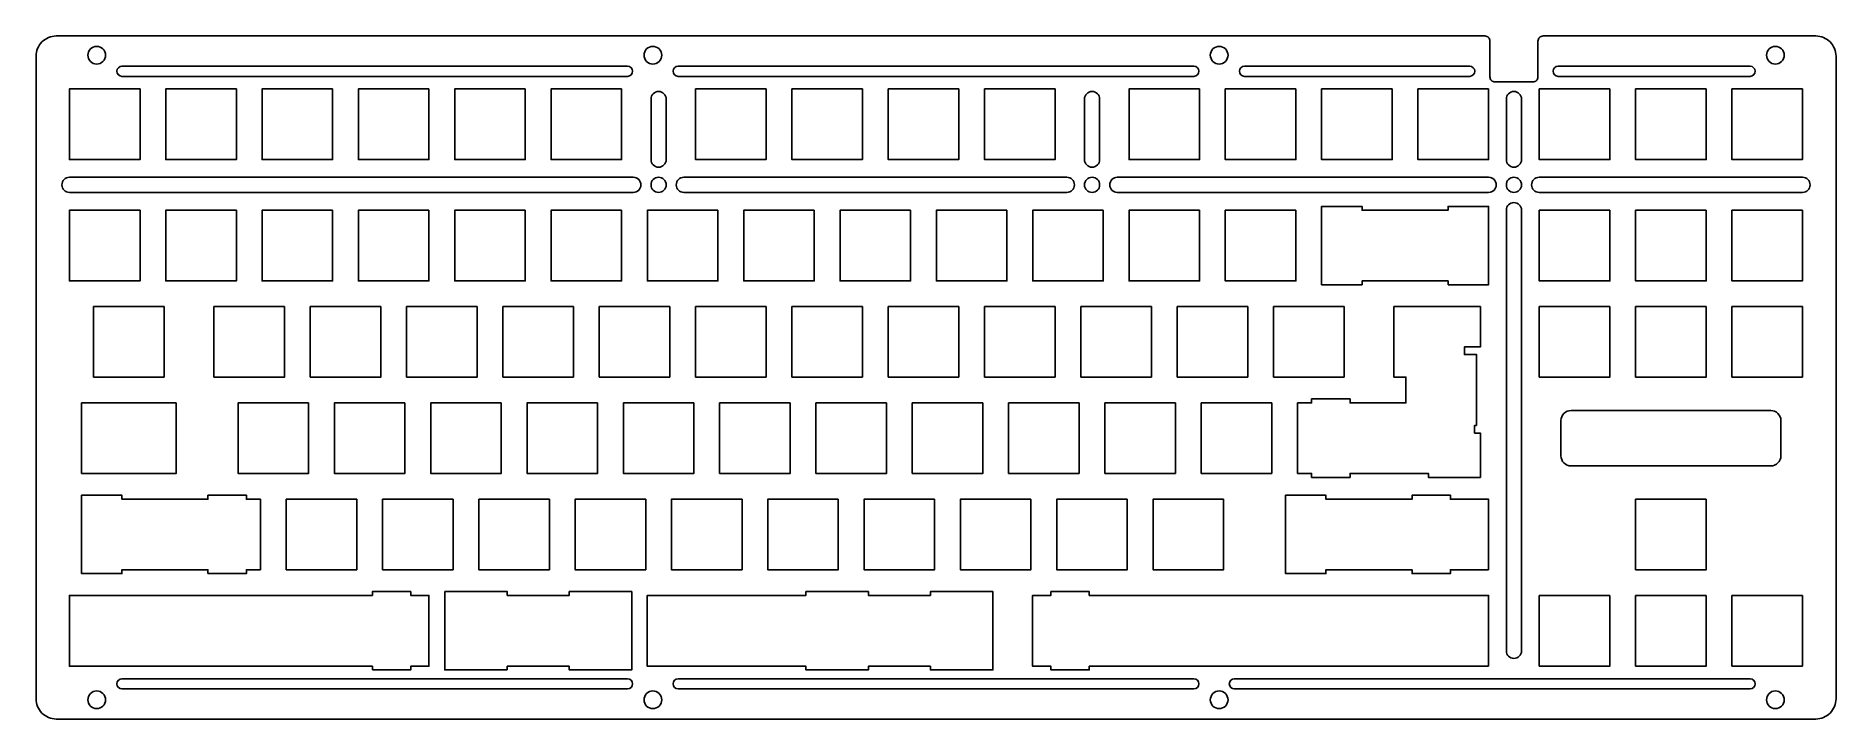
# Model space of a CAD drawing. Header units: millimetres. Extents: x 113 to 469, y 106 to 241.
import ezdxf

# ---------------------------------------------------------------- set-up
doc = ezdxf.new("R2010")
doc.units = ezdxf.units.MM

msp = doc.modelspace()

# ---------------------------------------------------------------- linework, layer by layer
for p, q in [((130.37, 234.87), (230.37, 234.87)), ((130.37, 232.87), (230.37, 232.87)), ((240.37, 234.87), (342.37, 234.87)), ((240.37, 232.87), (342.37, 232.87)), ((352.37, 234.87), (396.92, 234.87)), ((352.37, 232.87), (396.92, 232.87)), ((414.42, 234.87), (452.37, 234.87)), ((452.37, 232.87), (414.42, 232.87)), ((235, 228.37), (235, 216.4)), ((238, 228.37), (238, 216.4)), ((320.73, 228.37), (320.73, 216.4)), ((323.73, 228.37), (323.73, 216.4)), ((404.17, 228.37), (404.17, 216.4)), ((407.17, 228.37), (407.17, 216.4)), ((119.99, 212.9), (231.5, 212.9)), ((241.5, 212.9), (317.23, 212.9)), ((327.23, 212.9), (400.67, 212.9)), ((410.67, 212.9), (462.74, 212.9)), ((119.99, 209.9), (231.5, 209.9)), ((241.5, 209.9), (317.23, 209.9)), ((327.23, 209.9), (400.67, 209.9)), ((410.67, 209.9), (462.74, 209.9)), ((404.17, 206.4), (404.17, 119.22)), ((407.17, 206.4), (407.17, 119.22)), ((130.37, 113.72), (230.37, 113.72)), ((130.37, 111.72), (230.37, 111.72)), ((240.37, 113.72), (342.37, 113.72)), ((240.37, 111.72), (342.37, 111.72)), ((350.37, 113.72), (452.37, 113.72)), ((350.37, 111.72), (452.37, 111.72))]:
    msp.add_line(p, q)
at = {"linetype": 'Continuous'}
for p, q in [((206.55, 130.2), (206.55, 130.95)), ((206.55, 115.45), (206.55, 116.2))]:
    msp.add_line(p, q, dxfattribs=at)
for points in [[(401.92, 231.75, -0.414214), (400.92, 232.75), (400.92, 239.85, 0.414214), (399.92, 240.85), (117.37, 240.85, 0.414214), (113.37, 236.85), (113.37, 109.75, 0.414214), (117.37, 105.75), (465.37, 105.75, 0.414214), (469.37, 109.75), (469.37, 236.85, 0.414214), (465.37, 240.85), (411.42, 240.85, 0.414214), (410.42, 239.85), (410.42, 232.75, -0.414214), (409.42, 231.75)], [(416.97, 155.82), (456.47, 155.82, 0.414214), (458.47, 157.82), (458.47, 164.77, 0.414214), (456.47, 166.77), (416.97, 166.77, 0.414214), (414.97, 164.77), (414.97, 157.82, 0.414214)]]:
    msp.add_lwpolyline(points, format="xyb", close=True)
for points in [[(133.94, 230.37), (133.94, 216.42), (119.99, 216.42), (119.99, 230.37)], [(152.99, 230.37), (152.99, 216.42), (139.04, 216.42), (139.04, 230.37)], [(172.04, 230.37), (172.04, 216.42), (158.09, 216.42), (158.09, 230.37)], [(191.09, 230.37), (191.09, 216.42), (177.14, 216.42), (177.14, 230.37)], [(210.14, 230.37), (210.14, 216.42), (196.19, 216.42), (196.19, 230.37)], [(229.19, 230.37), (229.19, 216.42), (215.24, 216.42), (215.24, 230.37)], [(257.77, 230.37), (257.77, 216.42), (243.82, 216.42), (243.82, 230.37)], [(276.82, 230.37), (276.82, 216.42), (262.87, 216.42), (262.87, 230.37)], [(295.87, 230.37), (295.87, 216.42), (281.92, 216.42), (281.92, 230.37)], [(314.92, 230.37), (314.92, 216.42), (300.97, 216.42), (300.97, 230.37)], [(343.49, 230.37), (343.49, 216.42), (329.54, 216.42), (329.54, 230.37)], [(362.54, 230.37), (362.54, 216.42), (348.59, 216.42), (348.59, 230.37)], [(381.59, 230.37), (381.59, 216.42), (367.64, 216.42), (367.64, 230.37)], [(400.64, 230.37), (400.64, 216.42), (386.69, 216.42), (386.69, 230.37)], [(424.64, 230.37), (424.64, 216.42), (410.69, 216.42), (410.69, 230.37)], [(443.69, 230.37), (443.69, 216.42), (429.74, 216.42), (429.74, 230.37)], [(462.74, 230.37), (462.74, 216.42), (448.79, 216.42), (448.79, 230.37)], [(392.65, 191.65), (392.65, 192.42), (375.63, 192.42), (375.63, 191.65), (367.64, 191.65), (367.64, 207.15), (375.63, 207.15), (375.63, 206.37), (392.65, 206.37), (392.65, 207.15), (400.64, 207.15), (400.64, 191.65)], [(133.94, 206.37), (133.94, 192.42), (119.99, 192.42), (119.99, 206.37)], [(152.99, 206.37), (152.99, 192.42), (139.04, 192.42), (139.04, 206.37)], [(172.04, 206.37), (172.04, 192.42), (158.09, 192.42), (158.09, 206.37)], [(191.09, 206.37), (191.09, 192.42), (177.14, 192.42), (177.14, 206.37)], [(210.14, 206.37), (210.14, 192.42), (196.19, 192.42), (196.19, 206.37)], [(229.19, 206.37), (229.19, 192.42), (215.24, 192.42), (215.24, 206.37)], [(248.24, 206.37), (248.24, 192.42), (234.29, 192.42), (234.29, 206.37)], [(267.29, 206.37), (267.29, 192.42), (253.34, 192.42), (253.34, 206.37)], [(286.34, 206.37), (286.34, 192.42), (272.39, 192.42), (272.39, 206.37)], [(305.39, 206.37), (305.39, 192.42), (291.44, 192.42), (291.44, 206.37)], [(324.44, 206.37), (324.44, 192.42), (310.49, 192.42), (310.49, 206.37)], [(343.49, 206.37), (343.49, 192.42), (329.54, 192.42), (329.54, 206.37)], [(362.54, 206.37), (362.54, 192.42), (348.59, 192.42), (348.59, 206.37)], [(424.64, 206.37), (424.64, 192.42), (410.69, 192.42), (410.69, 206.37)], [(443.69, 206.37), (443.69, 192.42), (429.74, 192.42), (429.74, 206.37)], [(462.74, 206.37), (462.74, 192.42), (448.79, 192.42), (448.79, 206.37)], [(138.7, 187.32), (138.7, 173.37), (124.75, 173.37), (124.75, 187.32)], [(162.52, 187.32), (162.52, 173.37), (148.57, 173.37), (148.57, 187.32)], [(181.57, 187.32), (181.57, 173.37), (167.62, 173.37), (167.62, 187.32)], [(200.62, 187.32), (200.62, 173.37), (186.67, 173.37), (186.67, 187.32)], [(219.67, 187.32), (219.67, 173.37), (205.72, 173.37), (205.72, 187.32)], [(238.72, 187.32), (238.72, 173.37), (224.77, 173.37), (224.77, 187.32)], [(257.77, 187.32), (257.77, 173.37), (243.82, 173.37), (243.82, 187.32)], [(276.82, 187.32), (276.82, 173.37), (262.87, 173.37), (262.87, 187.32)], [(295.87, 187.32), (295.87, 173.37), (281.92, 173.37), (281.92, 187.32)], [(314.92, 187.32), (314.92, 173.37), (300.97, 173.37), (300.97, 187.32)], [(333.97, 187.32), (333.97, 173.37), (320.02, 173.37), (320.02, 187.32)], [(353.02, 187.32), (353.02, 173.37), (339.07, 173.37), (339.07, 187.32)], [(372.07, 187.32), (372.07, 173.37), (358.12, 173.37), (358.12, 187.32)], [(424.64, 187.32), (424.64, 173.37), (410.69, 173.37), (410.69, 187.32)], [(443.69, 187.32), (443.69, 173.37), (429.74, 173.37), (429.74, 187.32)], [(462.74, 187.32), (462.74, 173.37), (448.79, 173.37), (448.79, 187.32)], [(141.09, 168.27), (141.09, 154.32), (122.37, 154.32), (122.37, 168.27)], [(167.28, 168.27), (167.28, 154.32), (153.33, 154.32), (153.33, 168.27)], [(186.33, 168.27), (186.33, 154.32), (172.38, 154.32), (172.38, 168.27)], [(205.38, 168.27), (205.38, 154.32), (191.43, 154.32), (191.43, 168.27)], [(224.43, 168.27), (224.43, 154.32), (210.48, 154.32), (210.48, 168.27)], [(243.48, 168.27), (243.48, 154.32), (229.53, 154.32), (229.53, 168.27)], [(262.53, 168.27), (262.53, 154.32), (248.58, 154.32), (248.58, 168.27)], [(281.58, 168.27), (281.58, 154.32), (267.63, 154.32), (267.63, 168.27)], [(300.63, 168.27), (300.63, 154.32), (286.68, 154.32), (286.68, 168.27)], [(319.68, 168.27), (319.68, 154.32), (305.73, 154.32), (305.73, 168.27)], [(338.73, 168.27), (338.73, 154.32), (324.78, 154.32), (324.78, 168.27)], [(357.78, 168.27), (357.78, 154.32), (343.83, 154.32), (343.83, 168.27)], [(147.38, 134.5), (154.98, 134.5), (154.98, 135.27), (157.75, 135.27), (157.75, 149.22), (154.98, 149.22), (154.98, 150), (147.38, 150), (147.38, 149.22), (130.36, 149.22), (130.36, 150), (122.37, 150), (122.37, 134.5), (130.36, 134.5), (130.36, 135.27), (147.38, 135.27)], [(400.64, 135.27), (393.11, 135.27), (393.11, 134.5), (385.51, 134.5), (385.51, 135.27), (368.49, 135.27), (368.49, 134.5), (360.5, 134.5), (360.5, 150), (368.49, 150), (368.49, 149.22), (385.51, 149.22), (385.51, 150), (393.11, 150), (393.11, 149.22), (400.64, 149.22)], [(176.8, 149.22), (176.8, 135.27), (162.85, 135.27), (162.85, 149.22)], [(195.85, 149.22), (195.85, 135.27), (181.9, 135.27), (181.9, 149.22)], [(214.9, 149.22), (214.9, 135.27), (200.95, 135.27), (200.95, 149.22)], [(233.95, 149.22), (233.95, 135.27), (220, 135.27), (220, 149.22)], [(253, 149.22), (253, 135.27), (239.05, 135.27), (239.05, 149.22)], [(272.05, 149.22), (272.05, 135.27), (258.1, 135.27), (258.1, 149.22)], [(291.1, 149.22), (291.1, 135.27), (277.15, 135.27), (277.15, 149.22)], [(310.15, 149.22), (310.15, 135.27), (296.2, 135.27), (296.2, 149.22)], [(329.2, 149.22), (329.2, 135.27), (315.25, 135.27), (315.25, 149.22)], [(348.25, 149.22), (348.25, 135.27), (334.3, 135.27), (334.3, 149.22)], [(443.69, 149.22), (443.69, 135.27), (429.74, 135.27), (429.74, 149.22)], [(400.67, 116.2), (321.68, 116.2), (321.68, 115.45), (314.08, 115.45), (314.08, 116.2), (310.47, 116.2), (310.47, 130.2), (314.08, 130.2), (314.08, 130.95), (321.68, 130.95), (321.68, 130.2), (400.67, 130.2)], [(424.64, 130.17), (424.64, 116.22), (410.69, 116.22), (410.69, 130.17)], [(443.69, 130.17), (443.69, 116.22), (429.74, 116.22), (429.74, 130.17)], [(462.74, 130.17), (462.74, 116.22), (448.79, 116.22), (448.79, 130.17)]]:
    msp.add_lwpolyline(points, close=True)
for points in [[(398.29, 163.82), (398.29, 177.82), (395.88, 177.82), (395.88, 179.34), (399.03, 179.34), (399.03, 187.32), (381.93, 187.32), (381.93, 173.37), (384.29, 173.37), (384.29, 168.27), (373.25, 168.27), (373.25, 169.05), (365.65, 169.05), (365.65, 168.27), (362.88, 168.27)], [(398.29, 163.82), (397.87, 163.82), (397.87, 162.31), (399.03, 162.31), (399.03, 153.55), (388.74, 153.55), (388.74, 154.32), (373.25, 154.32), (373.25, 153.55), (365.65, 153.55), (365.65, 154.32), (362.88, 154.32), (362.88, 168.27)]]:
    msp.add_lwpolyline(points)
for points in [[(179.9, 115.45), (187.5, 115.45), (187.5, 116.2), (191.09, 116.2), (191.09, 130.2), (187.5, 130.2), (187.5, 130.95), (179.9, 130.95), (179.9, 130.2), (119.99, 130.2), (119.99, 116.2), (179.9, 116.2)], [(265.64, 130.95), (278, 130.95), (278, 130.2), (290.26, 130.2), (290.26, 130.95), (302.62, 130.95), (302.62, 115.45), (290.26, 115.45), (290.26, 116.2), (278, 116.2), (278, 115.45), (265.64, 115.45), (265.64, 116.2), (234.27, 116.2), (234.27, 130.2), (265.64, 130.2)]]:
    msp.add_lwpolyline(points, close=True, dxfattribs=at)
for points in [[(206.56, 115.45), (206.56, 116.2), (218.82, 116.2), (218.82, 115.45), (231.18, 115.45), (231.18, 130.95), (218.82, 130.95), (218.82, 130.2), (206.56, 130.2), (206.56, 130.95), (194.2, 130.95)], [(194.2, 130.95), (194.2, 115.45), (206.55, 115.45)]]:
    msp.add_lwpolyline(points, dxfattribs=at)
for centre, radius in [((125.37, 237.05), 1.75), ((235.37, 237.05), 1.75), ((347.37, 237.05), 1.75), ((457.37, 237.05), 1.75), ((236.5, 211.4), 1.5), ((322.23, 211.4), 1.5), ((405.67, 211.4), 1.5), ((125.37, 109.55), 1.75), ((235.37, 109.55), 1.75), ((347.37, 109.55), 1.75), ((457.37, 109.55), 1.75)]:
    msp.add_circle(centre, radius)
for centre, radius, start, end in [((130.37, 233.87), 1, 90, 270), ((230.37, 233.87), 1, 270, 90), ((240.37, 233.87), 1, 90, 270), ((342.37, 233.87), 1, 270, 90), ((352.37, 233.87), 1, 90, 270), ((396.92, 233.87), 1, 270, 90), ((414.42, 233.87), 1, 90, 270), ((452.37, 233.87), 1, 270, 90), ((236.5, 228.37), 1.5, 0, 180), ((322.23, 228.37), 1.5, 0, 180), ((405.67, 228.37), 1.5, 0, 180), ((236.5, 216.4), 1.5, 180, 0), ((322.23, 216.4), 1.5, 180, 0), ((405.67, 216.4), 1.5, 180, 0), ((119.99, 211.4), 1.5, 90, 270), ((231.5, 211.4), 1.5, 270, 90), ((241.5, 211.4), 1.5, 90, 270), ((317.23, 211.4), 1.5, 270, 90), ((327.23, 211.4), 1.5, 90, 270), ((400.67, 211.4), 1.5, 270, 90), ((410.67, 211.4), 1.5, 90, 270), ((462.74, 211.4), 1.5, 270, 90), ((405.67, 206.4), 1.5, 0, 180), ((405.67, 119.22), 1.5, 180, 0), ((130.37, 112.72), 1, 90, 270), ((230.37, 112.72), 1, 270, 90), ((240.37, 112.72), 1, 90, 270), ((342.37, 112.72), 1, 270, 90), ((350.37, 112.72), 1, 90, 270), ((452.37, 112.72), 1, 270, 90)]:
    msp.add_arc(centre, radius, start, end)

doc.saveas('drawing.dxf')
